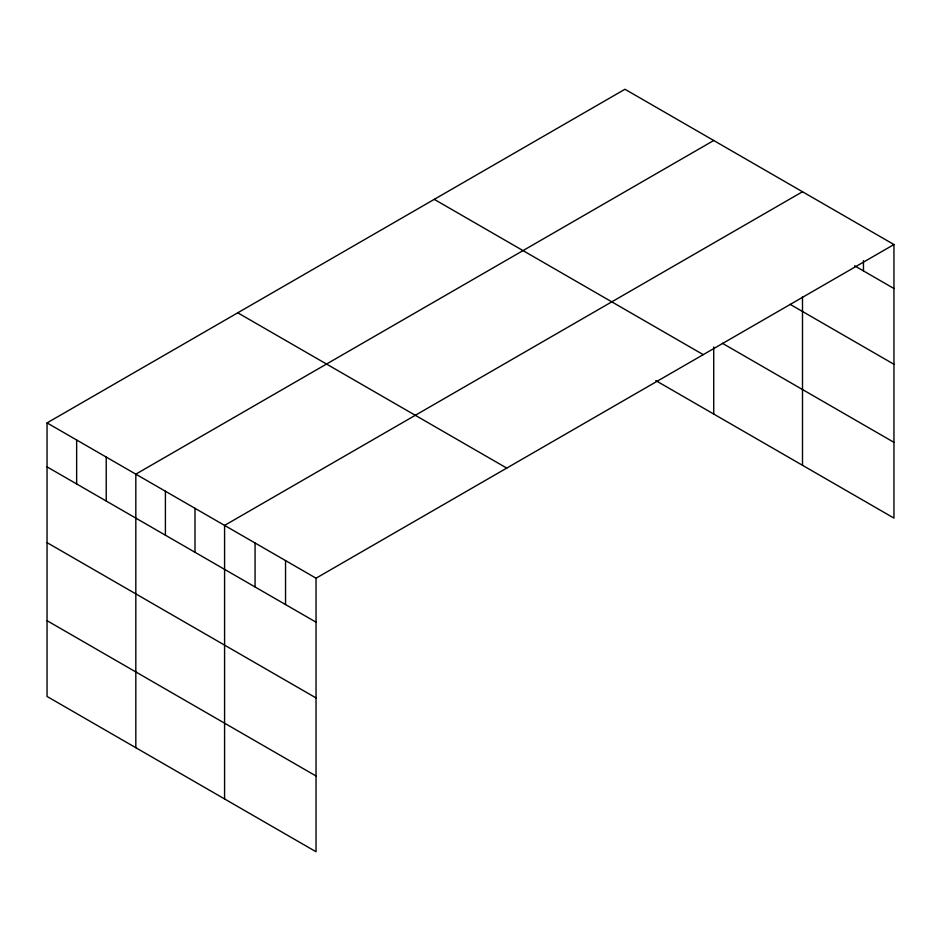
<?xml version="1.0" encoding="UTF-8"?>
<svg xmlns="http://www.w3.org/2000/svg" width="941" height="941" viewBox="0 0 941 941"><rect width="100%" height="100%" fill="white"/><g stroke="black" fill="none" stroke-linecap="round" stroke-linejoin="round"><path stroke-width="1.41" d="M47.05 422.909L316.035 578.197L316.035 851.746L47.05 696.458L47.05 422.909L624.965 89.254L893.95 244.542L893.95 518.091L655.783 380.587M713.725 140.503L135.822 474.158L135.822 747.695M802.497 191.752L224.581 525.407L224.581 798.944M316.035 578.197L893.95 244.542M854.569 265.774L893.95 288.511M790.169 304.355L893.95 364.273M722.359 343.265L893.95 442.329M434.248 199.351L703.245 354.651M237.755 312.8L506.752 468.1M47.05 466.865L316.035 622.166M47.05 542.628L316.035 697.928M47.05 620.684L316.035 775.984M863.462 260.645L863.462 270.902M802.497 296.897L802.497 465.289M713.725 347.029L713.725 414.04M285.546 560.601L285.546 604.557M255.07 543.004L255.07 586.961M194.999 508.316L194.999 552.273M165.404 491.237L165.404 535.194M106.227 457.067L106.227 501.024M76.644 439.988L76.644 483.945"/></g></svg>
